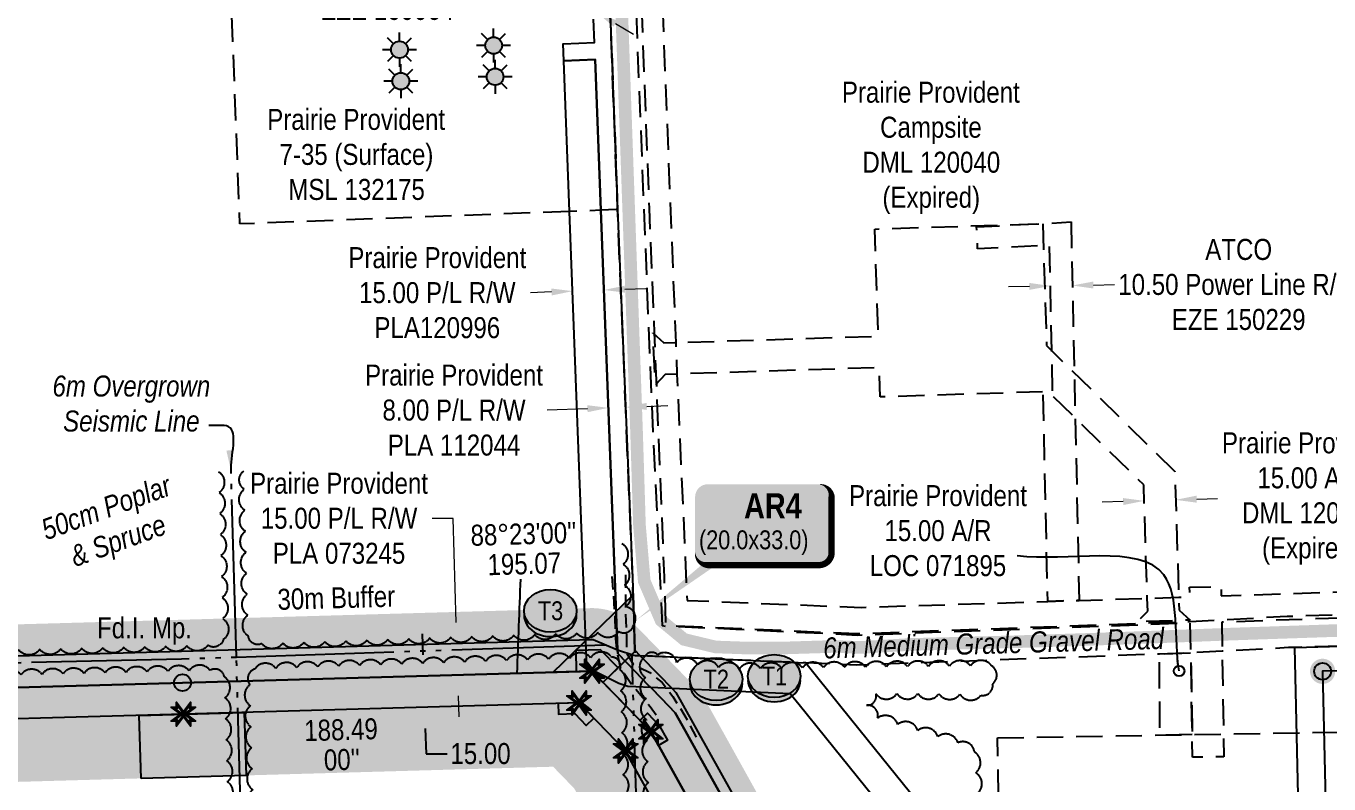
# Model space of a CAD drawing. Extents: x 571054 to 575687, y 6270459 to 6274187.
# Drawn here: x 573933 to 574553, y 6271484 to 6271845 of the extents above; entities that cross this region are included whole.
import ezdxf
from ezdxf.enums import TextEntityAlignment as Align

# ---------------------------------------------------------------- set-up
doc = ezdxf.new("R2010")
doc.units = 0
doc.header["$LTSCALE"] = 5
doc.header["$PDMODE"] = 34
doc.header["$PDSIZE"] = 0.03
for name, pattern in [('0', [1, 1, 0]), ('foc-ACCESSROAD', [3.75, 2.5, -1.25]), ('foc-FLOWLINE', [3.75, 2.5, -1.25]), ('foc-SEISMIC', [20.5, 15, -1, 0.5, -1, 0.5, -1, 0.5, -1]), ('UG_PIPE', [1.875, 1.25, -0.625])]:
    doc.linetypes.add(name, pattern=pattern)
doc.layers.get('Defpoints').update_dxf_attribs({"color": 9})
for name, color, linetype in [('AS-PIPE-UG', 44, 'UG_PIPE'), ('AS-ROADS', 254, 'Continuous'), ('AS-SEISMIC', 224, 'foc-SEISMIC'), ('F-AR', 190, 'foc-ACCESSROAD'), ('F-EZE', 190, 'foc-FLOWLINE'), ('F-RW', 190, 'Continuous'), ('F-WS', 190, 'foc-ACCESSROAD'), ('F-WS-S', 190, 'Continuous'), ('L-BD', 7, 'Continuous'), ('L-MON', 1, 'Continuous'), ('P-BUFFER-H 30m', 51, 'Continuous'), ('P-CROSSINGS', 250, 'Continuous'), ('P-FNC BUFFER-T', 40, 'Continuous'), ('P-PROPOSED', 10, 'Continuous'), ('P-PROPOSED-H', 21, 'Continuous'), ('P-TEMP-BLOCKS', 250, 'Continuous'), ('P-TEMP-H', 41, 'Continuous'), ('P-TEMP_WORKSPACE', 46, 'Continuous'), ('P-TXT', 4, 'Continuous'), ('P-WORKAREA', 113, 'Continuous'), ('P-WORKAREA-H', 111, 'Continuous'), ('T-BUSH', 110, '0'), ('T-BUSH-T', 110, 'Continuous')]:
    doc.layers.add(name, color=color, linetype=linetype)
for name, color, linetype, lineweight in [('F-AR-T', 190, 'Continuous', 9), ('F-EZE-T', 190, 'Continuous', 9), ('F-RW-T', 190, 'Continuous', 9), ('F-WS-T', 190, 'Continuous', 9), ('T-TEXT', 48, 'Continuous', 18)]:
    doc.layers.add(name, color=color, linetype=linetype, lineweight=lineweight)
doc.styles.add('80', font='ARIALN.TTF', dxfattribs={"height": 10})
doc.styles.add('80CG', font='ARIALN.TTF', dxfattribs={"height": 10})
doc.styles.add('80L', font='ARIALN.TTF', dxfattribs={"height": 10})
doc.styles.add('80LS', font='ARIALNI.TTF', dxfattribs={"height": 10})
doc.styles.add('BOLD', font='ARIALNB.TTF')
doc.dimstyles.new('Compass 5 000', dxfattribs={"dimscale": 5, "dimtxt": 9, "dimasz": 2, "dimexe": 0.2, "dimexo": 0.0625, "dimgap": 0.5, "dimtad": 0, "dimtih": 1, "dimtoh": 1, "dimzin": 0, "dimdsep": 46, "dimtxsty": '80CG', "dimcen": 0.1, "dimse1": 1, "dimse2": 1, "dimclrd": 256, "dimclrt": 256, "dimaunit": 1, "dimadec": 4, "dimazin": 0, "dimtfac": 0.06, "dimtofl": 0, "dimtmove": 0, "dimatfit": 1, "dimfxl": 0.2, "dimtolj": 1, "dimtzin": 0, "dimlwd": -1, "dimarcsym": 0})

# ---------------------------------------------------------------- blocks, each defined once
blk = doc.blocks.new('TEMP')
h = blk.add_hatch(color=255)
h.dxf.hatch_style = 1
h.paths.add_polyline_path([(0, 0.25), (-0.67, 1.15), (-0.67, 0.67), (-1.15, 0.67), (-0.25, 0), (-1.15, -0.67), (-0.67, -0.67), (-0.67, -1.15), (0, -0.25), (0.67, -1.15), (0.67, -0.67), (1.15, -0.67), (0.25, 0), (1.15, 0.67), (0.67, 0.67), (0.67, 1.15)])
h.paths.add_polyline_path([(0.57, 0.85), (0.57, 0.57), (0.85, 0.57), (0.08, 0), (0.85, -0.57), (0.57, -0.57), (0.57, -0.85), (0, -0.08), (-0.57, -0.85), (-0.57, -0.57), (-0.85, -0.57), (-0.08, 0), (-0.85, 0.57), (-0.57, 0.57), (-0.57, 0.85), (0, 0.08)], flags=16)
h = blk.add_hatch(color=1)
h.dxf.hatch_style = 1
h.paths.add_polyline_path([(0, 0.08), (-0.57, 0.85), (-0.57, 0.57), (-0.85, 0.57), (-0.08, 0), (-0.85, -0.57), (-0.57, -0.57), (-0.57, -0.85), (0, -0.08), (0.57, -0.85), (0.57, -0.57), (0.85, -0.57), (0.08, 0), (0.85, 0.57), (0.57, 0.57), (0.57, 0.85)])
at = {"color": 1}
for p, q in [((-0.08, 0), (0.08, 0)), ((0, 0.08), (0, -0.08))]:
    blk.add_line(p, q, dxfattribs=at)
at = {"color": 255, "flags": 128}
blk.add_lwpolyline([(-0.25, 0), (-1.15, 0.67), (-0.67, 0.67), (-0.67, 1.15), (0, 0.25), (0.67, 1.15), (0.67, 0.67), (1.15, 0.67), (0.25, 0), (1.15, -0.67), (0.67, -0.67), (0.67, -1.15), (0, -0.25), (-0.67, -1.15), (-0.67, -0.67), (-1.15, -0.67)], close=True, dxfattribs=at)
at = {"color": 1, "flags": 128}
blk.add_lwpolyline([(-0.08, 0), (-0.85, 0.57), (-0.57, 0.57), (-0.57, 0.85), (0, 0.08), (0.57, 0.85), (0.57, 0.57), (0.85, 0.57), (0.08, 0), (0.85, -0.57), (0.57, -0.57), (0.57, -0.85), (0, -0.08), (-0.57, -0.85), (-0.57, -0.57), (-0.85, -0.57)], close=True, dxfattribs=at)
blk = doc.blocks.new('*D410')
at = {"layer": 'Defpoints', "color": 0, "transparency": 16777216}
for p in [(574652.23, 6271441.78), (574656.03, 6271280.13), (574671.03, 6271280.48)]:
    blk.add_point(p, dxfattribs=at)
at = {"layer": 'F-AR-T', "transparency": 16777216}
for p, q in [((574642.23, 6271441.55), (574632.24, 6271441.31)), ((574677.22, 6271442.37), (574687.22, 6271442.61))]:
    blk.add_line(p, q, dxfattribs=at)
for points in [[(574642.19, 6271443.21), (574642.27, 6271439.88), (574652.23, 6271441.78)], [(574677.18, 6271444.04), (574677.26, 6271440.7), (574667.23, 6271442.14)]]:
    blk.add_solid(points, dxfattribs=at)
at = {"layer": 'F-AR-T', "transparency": 16777216, "insert": (574587.87, 6271441.31), "char_height": 10, "attachment_point": 5, "style": '80CG', "bg_fill": 3, "box_fill_scale": 1.1, "bg_fill_color": 256, "bg_fill_true_color": 13158600, "bg_fill_transparency": 0}
blk.add_mtext('\\A1;Prairie Provident\\P15.00 A/R\\PLOC 062880', dxfattribs=at)
blk = doc.blocks.new('GAS')
h = blk.add_hatch(color=255)
h.dxf.hatch_style = 1
edge = h.paths.add_edge_path()
edge.add_arc((0, 0), 0.9, 0, 360)
for p, q in [((0, 0.81), (0, 1.62)), ((-0.81, 0), (-1.62, 0)), ((-0.57, 0.57), (-1.14, 1.14)), ((0.57, 0.57), (1.14, 1.14)), ((1.62, 0), (0.81, 0)), ((-0.57, -0.57), (-1.14, -1.14)), ((0, -0.81), (0, -1.62)), ((1.14, -1.14), (0.57, -0.57))]:
    blk.add_line(p, q)
blk.add_circle((0, 0), 0.8)
blk = doc.blocks.new('*D415')
at = {"layer": 'Defpoints', "color": 0, "transparency": 16777216}
for p in [(574431.32, 6271721.51), (574421.13, 6271707.2), (574431.62, 6271707.42)]:
    blk.add_point(p, dxfattribs=at)
at = {"layer": 'F-EZE-T', "transparency": 16777216}
for p, q in [((574410.83, 6271721.07), (574400.83, 6271720.86)), ((574441.32, 6271721.73), (574451.31, 6271721.94))]:
    blk.add_line(p, q, dxfattribs=at)
for points in [[(574410.79, 6271722.74), (574410.86, 6271719.41), (574420.83, 6271721.29)], [(574441.28, 6271723.39), (574441.35, 6271720.06), (574431.32, 6271721.51)]]:
    blk.add_solid(points, dxfattribs=at)
at = {"layer": 'F-EZE-T', "transparency": 16777216, "insert": (574510.46, 6271721.94), "char_height": 10, "attachment_point": 5, "style": '80CG'}
blk.add_mtext('\\A1;ATCO\\P10.50 Power Line R/W\\PEZE 150229', dxfattribs=at)
blk = doc.blocks.new('*D417')
at = {"layer": 'Defpoints', "color": 0, "transparency": 16777216}
for p in [(574480.46, 6271619.43), (574466.08, 6271600.24), (574481.07, 6271600.72)]:
    blk.add_point(p, dxfattribs=at)
at = {"layer": 'F-AR-T', "transparency": 16777216}
for p, q in [((574455.48, 6271618.63), (574445.49, 6271618.31)), ((574490.46, 6271619.75), (574500.45, 6271620.08))]:
    blk.add_line(p, q, dxfattribs=at)
for points in [[(574490.41, 6271621.42), (574490.51, 6271618.09), (574480.46, 6271619.43)], [(574455.43, 6271620.29), (574455.54, 6271616.96), (574465.48, 6271618.95)]]:
    blk.add_solid(points, dxfattribs=at)
at = {"layer": 'F-AR-T', "transparency": 16777216, "insert": (574544.82, 6271620.08), "char_height": 10, "attachment_point": 5, "style": '80CG'}
blk.add_mtext('\\A1;Prairie Provident\\P15.00 A/R \\PDML 120040\\P(Expired)', dxfattribs=at)
blk = doc.blocks.new('*D422')
at = {"layer": 'Defpoints', "color": 0, "transparency": 16777216}
for p in [(574210.49, 6271663.23), (574210.85, 6271653.81), (574219.08, 6271654.13)]:
    blk.add_point(p, dxfattribs=at)
at = {"layer": 'F-RW-T', "transparency": 16777216}
for p, q in [((574228.71, 6271663.93), (574238.71, 6271664.31)), ((574200.5, 6271662.85), (574181.37, 6271662.12))]:
    blk.add_line(p, q, dxfattribs=at)
for points in [[(574200.43, 6271664.51), (574200.56, 6271661.18), (574210.49, 6271663.23)], [(574228.65, 6271665.59), (574228.78, 6271662.26), (574218.72, 6271663.54)]]:
    blk.add_solid(points, dxfattribs=at)
at = {"layer": 'F-RW-T', "transparency": 16777216, "insert": (574137.01, 6271662.12), "char_height": 10, "attachment_point": 5, "style": '80CG'}
blk.add_mtext('\\A1;Prairie Provident\\P8.00 P/L R/W\\PPLA 112044', dxfattribs=at)
blk = doc.blocks.new('*D423')
at = {"layer": 'Defpoints', "color": 0, "transparency": 16777216}
for p in [(574193.4, 6271718.8), (574193.68, 6271711.52), (574208.63, 6271712.1)]:
    blk.add_point(p, dxfattribs=at)
at = {"layer": 'F-RW-T', "transparency": 16777216}
for p, q in [((574218.34, 6271719.76), (574228.33, 6271720.14)), ((574183.4, 6271718.42), (574173.41, 6271718.03))]:
    blk.add_line(p, q, dxfattribs=at)
for points in [[(574183.34, 6271720.08), (574183.47, 6271716.75), (574193.4, 6271718.8)], [(574218.28, 6271721.42), (574218.4, 6271718.09), (574208.35, 6271719.37)]]:
    blk.add_solid(points, dxfattribs=at)
at = {"layer": 'F-RW-T', "transparency": 16777216, "insert": (574129.05, 6271718.03), "char_height": 10, "attachment_point": 5, "style": '80CG'}
blk.add_mtext('\\A1;Prairie Provident\\P15.00 P/L R/W\\PPLA120996', dxfattribs=at)
blk = doc.blocks.new('*D424')
at = {"layer": 'Defpoints', "color": 0, "transparency": 16777216}
for p in [(574192.27, 6271858.95), (574192.93, 6271860.06), (574205.84, 6271852.44)]:
    blk.add_point(p, dxfattribs=at)
at = {"layer": 'F-EZE-T', "transparency": 16777216}
for p, q in [((574174.3, 6271869.56), (574164.3, 6271869.56)), ((574183.66, 6271864.03), (574174.3, 6271869.56)), ((574213.79, 6271846.24), (574222.4, 6271841.15))]:
    blk.add_line(p, q, dxfattribs=at)
for points in [[(574184.51, 6271865.47), (574182.81, 6271862.6), (574192.27, 6271858.95)], [(574214.64, 6271847.67), (574212.94, 6271844.8), (574205.18, 6271851.32)]]:
    blk.add_solid(points, dxfattribs=at)
at = {"layer": 'F-EZE-T', "transparency": 16777216, "insert": (574105.16, 6271869.56), "char_height": 10, "attachment_point": 5, "style": '80CG'}
blk.add_mtext('\\A1;ATCO\\P15.00 Power Line R/W\\PEZE 160064', dxfattribs=at)
blk = doc.blocks.new('fdia')
at = {"color": 255, "const_width": 1}
blk.add_lwpolyline([(-0.5, 0, 1), (0.5, 0, 1)], format="xyb", close=True, dxfattribs=at)
blk = doc.blocks.new('Fdiaa')
blk.add_blockref('fdia', (0, 0))
blk = doc.blocks.new('fdib')
at = {"color": 1, "const_width": 1.6}
blk.add_lwpolyline([(-0.4, 0, 1), (0.4, 0, 1)], format="xyb", close=True, dxfattribs=at)
at = {"color": 1}
blk.add_circle((0, 0), 0.8, dxfattribs=at)
blk = doc.blocks.new('Fdibb')
blk.add_blockref('fdib', (0, 0))
blk = doc.blocks.new('fdicc')
for name in ['Fdibb', 'Fdiaa']:
    blk.add_blockref(name, (0, 0))
blk = doc.blocks.new('FDI')
blk.add_blockref('fdicc', (0, 0))
blk = doc.blocks.new('*D468')
at = {"layer": 'Defpoints', "color": 0, "transparency": 16777216}
for p in [(574138.35, 6271551.07), (574152.91, 6271551.48), (574153.33, 6271536.49)]:
    blk.add_point(p, dxfattribs=at)
at = {"layer": 'F-RW-T', "transparency": 16777216}
for p, q in [((574136.66, 6271610.6), (574126.66, 6271610.6)), ((574138.06, 6271561.06), (574136.66, 6271610.6)), ((574139.05, 6271526.08), (574139.34, 6271516.09))]:
    blk.add_line(p, q, dxfattribs=at)
for points in [[(574139.73, 6271561.11), (574136.4, 6271561.01), (574138.35, 6271551.07)], [(574140.72, 6271526.13), (574137.39, 6271526.03), (574138.77, 6271536.08)]]:
    blk.add_solid(points, dxfattribs=at)
at = {"layer": 'F-RW-T', "transparency": 16777216, "insert": (574082.29, 6271610.6), "char_height": 10, "attachment_point": 5, "style": '80CG'}
blk.add_mtext('\\A1;Prairie Provident\\P15.00 P/L R/W\\PPLA 073245', dxfattribs=at)
blk = doc.blocks.new('*D547')
at = {"layer": 'Defpoints', "color": 0, "transparency": 16777216}
for p in [(574122.67, 6271535.62), (574123.07, 6271520.63), (574123.09, 6271520.63)]:
    blk.add_point(p, dxfattribs=at)
at = {"layer": 'P-TXT', "transparency": 16777216}
for p, q in [((574122.36, 6271545.62), (574122.08, 6271555.61)), ((574123.35, 6271510.64), (574123.69, 6271498.57)), ((574123.69, 6271498.57), (574133.69, 6271498.57))]:
    blk.add_line(p, q, dxfattribs=at)
for points in [[(574124.03, 6271545.66), (574120.69, 6271545.57), (574122.64, 6271535.62)], [(574125.02, 6271510.68), (574121.69, 6271510.59), (574123.07, 6271520.63)]]:
    blk.add_solid(points, dxfattribs=at)
at = {"layer": 'P-TXT', "transparency": 16777216, "insert": (574149.63, 6271498.57), "char_height": 10, "attachment_point": 5, "style": '80CG'}
blk.add_mtext('\\A1;15.00', dxfattribs=at)
blk = doc.blocks.new('Well_proximity')
h = blk.add_hatch(color=191)
h.dxf.hatch_style = 1
edge = h.paths.add_edge_path()
edge.add_ellipse((0, 0), major_axis=(-12.5, 0), ratio=0.816297, start_angle=0, end_angle=360)
h = blk.add_hatch(color=250)
h.dxf.hatch_style = 1
edge = h.paths.add_edge_path()
edge.add_ellipse((0, -2.05), major_axis=(-12.5, 0), ratio=0.816297, start_angle=0, end_angle=180)
edge.add_line((12.5, -2.05), (12.5, 0))
edge.add_ellipse((0, 0), major_axis=(-12.5, 0), ratio=0.816297, start_angle=0, end_angle=180, ccw=False)
edge.add_line((-12.5, 0), (-12.5, -2.05))
at = {"color": 250}
blk.add_ellipse((0, 0), major_axis=(-12.5, 0), ratio=0.816297, dxfattribs=at)
blk.add_ellipse((0, -2.05), major_axis=(-12.5, 0), ratio=0.816297, start_param=0, end_param=3.141593, dxfattribs=at)
at = {"color": 250, "style": '80L'}
blk.add_attdef('CROSSING', text='', height=9, dxfattribs=at).set_placement((0.09, 0.02), align=Align.MIDDLE_CENTER)
blk = doc.blocks.new('*U585')
h = blk.add_hatch(color=111)
edge = h.paths.add_edge_path()
edge.add_line((-26.5, -20), (26.5, -20))
edge.add_arc((26.5, -14), 6, 270, 360)
edge.add_line((32.5, -14), (32.5, 12.5))
edge.add_arc((26.5, 12.5), 6, 0, 90)
edge.add_line((26.5, 18.5), (-26.5, 18.5))
edge.add_arc((-26.5, 12.5), 6, 90, 180)
edge.add_line((-32.5, 12.5), (-32.5, -14))
edge.add_arc((-26.5, -14), 6, 180, 270)
at = {"color": 250, "flags": 128}
blk.add_lwpolyline([(-26.5, -20, 3, 3, 0), (26.5, -20, 3, 3, 0.414214), (32.5, -14, 3, 3, 0), (32.5, 12.5, 3, 0, 0.414214), (26.5, 18.5, 0, 0, 0), (-26.5, 18.5, 0, 0, 0.414214), (-32.5, 12.5, 0, 0, 0), (-32.5, -14, 0, 3, 0.414214)], format="xyseb", close=True, dxfattribs=at)
at = {"flags": 128}
blk.add_lwpolyline([(-60.5, -46.21, 0, 7.5, 0), (0, 0, 0, 0, 0)], format="xyseb", dxfattribs=at)
at = {"color": 250}
for tag, p, height, style in [('TEMP_AREA_W1_001', (-9.21, 2.24), 12, 'BOLD'), ('ENTER_TEXT_001', (-30.66, -12.47), 9, '80')]:
    blk.add_attdef(tag, p, '', height=height, dxfattribs=dict(at, style=style))

msp = doc.modelspace()

# ---------------------------------------------------------------- hatches: boundary and pattern name
at = {"layer": 'P-BUFFER-H 30m'}
h = msp.add_hatch(color=256, dxfattribs=at)
h.dxf.hatch_style = 1
edge = h.paths.add_edge_path()
edge.add_line((575392.087, 6271197.65), (575309.464, 6271196.924))
edge.add_arc((575309.201, 6271226.91), 29.987, 262.492338, 270.503381, ccw=False)
edge.add_line((575305.283, 6271197.18), (574670.645, 6271280.818))
edge.add_line((574670.645, 6271280.818), (574384.686, 6271275.853))
edge.add_arc((574384.165, 6271305.835), 29.987, 180.99484, 270.99484, ccw=False)
edge.add_line((574354.182, 6271305.315), (574353.184, 6271362.791))
edge.add_line((574353.184, 6271362.791), (574271.953, 6271389.012))
edge.add_arc((574281.165, 6271417.549), 29.987, 235.370932, 252.11032, ccw=False)
edge.add_line((574264.124, 6271392.874), (574236.866, 6271411.698))
edge.add_arc((574253.907, 6271436.373), 29.987, 209.066308, 235.370932, ccw=False)
edge.add_line((574227.696, 6271421.805), (574194.234, 6271482.008))
edge.add_line((574194.234, 6271482.008), (574184.185, 6271492.366))
edge.add_line((574184.185, 6271492.366), (574009.055, 6271487.402))
edge.add_line((574009.055, 6271487.402), (573714.183, 6271479.081))
edge.add_arc((573713.337, 6271509.057), 29.987, 186.176331, 271.616345, ccw=False)
edge.add_line((573683.524, 6271505.831), (573655.396, 6271765.75))
edge.add_line((573655.396, 6271765.75), (573640.572, 6271902.245))
edge.add_line((573640.572, 6271902.245), (573310.207, 6271896.39))
edge.add_arc((573309.676, 6271926.373), 29.987, 181.0153, 271.0153, ccw=False)
edge.add_line((573279.693, 6271925.842), (573279.427, 6271940.833))
edge.add_arc((573309.41, 6271941.364), 29.987, 91.0153, 181.0153, ccw=False)
edge.add_line((573308.879, 6271971.347), (573680.323, 6271977.93))
edge.add_arc((573680.854, 6271947.947), 29.987, 6.198325, 91.0153, ccw=False)
edge.add_line((573710.666, 6271951.185), (573729.928, 6271773.827))
edge.add_line((573729.928, 6271773.827), (573753.588, 6271555.191))
edge.add_line((573753.588, 6271555.191), (574006.934, 6271562.34))
edge.add_line((574006.934, 6271562.34), (574201.84, 6271567.865))
edge.add_arc((574202.69, 6271537.89), 29.987, 44.13256, 91.623695, ccw=False)
edge.add_line((574224.213, 6271558.771), (574252.183, 6271529.941))
edge.add_arc((574230.66, 6271509.06), 29.987, 29.066308, 44.13256, ccw=False)
edge.add_line((574256.871, 6271523.628), (574288.116, 6271467.413))
edge.add_line((574288.116, 6271467.413), (574301.28, 6271458.322))
edge.add_line((574301.28, 6271458.322), (574406.812, 6271424.257))
edge.add_arc((574397.6, 6271395.72), 29.987, 0.99484, 72.11032, ccw=False)
edge.add_line((574427.583, 6271396.241), (574428.358, 6271351.59))
edge.add_line((574428.358, 6271351.59), (574672.687, 6271355.833))
edge.add_arc((574673.207, 6271325.85), 29.987, 82.492338, 90.99484, ccw=False)
edge.add_line((574677.125, 6271355.581), (575311.955, 6271271.917))
edge.add_line((575311.955, 6271271.917), (575391.428, 6271272.616))
edge.add_arc((575391.691, 6271242.629), 29.987, 0.503381, 90.503381, ccw=False)
edge.add_line((575421.677, 6271242.893), (575421.809, 6271227.9))
edge.add_arc((575391.823, 6271227.636), 29.987, -89.496619, 0.503381, ccw=False)
at = {"layer": 'P-TEMP-H'}
h = msp.add_hatch(color=256, dxfattribs=at)
h.dxf.hatch_style = 1
h.paths.add_polyline_path([(574203.482, 6271515.541), (574196.522, 6271522.715), (574186.53, 6271522.432), (574186.671, 6271517.436), (574194.465, 6271517.657), (574199.895, 6271512.061)])
h = msp.add_hatch(color=256, dxfattribs=at)
h.dxf.hatch_style = 1
h.paths.add_polyline_path([(573988.083, 6271486.81), (573987.235, 6271516.785), (574037.194, 6271518.199), (574038.042, 6271488.224)])
at = {"layer": 'P-WORKAREA-H'}
h = msp.add_hatch(color=256, dxfattribs=at)
h.dxf.hatch_style = 1
h.paths.add_polyline_path([(574223.402, 6271547.539), (574207.91, 6271532.509), (574202.69, 6271537.89), (574184.206, 6271537.366), (574222.26, 6271574.284), (574223.132, 6271547.839)])
h = msp.add_hatch(color=256, dxfattribs=at)
h.dxf.hatch_style = 1
h.paths.add_polyline_path([(574215.084, 6271539.47), (574206.802, 6271548.006), (574194.913, 6271547.669), (574195.196, 6271537.678), (574202.69, 6271537.89), (574207.91, 6271532.509)])
h = msp.add_hatch(color=256, dxfattribs=at)
h.dxf.hatch_style = 1
h.paths.add_polyline_path([(574234.302, 6271502.507), (574230.66, 6271509.06), (574225.44, 6271514.441), (574229.027, 6271517.921), (574234.707, 6271512.066), (574238.671, 6271504.935)])

# ---------------------------------------------------------------- linework, layer by layer
at = {"layer": 'AS-PIPE-UG', "flags": 128}
for points in [[(574218.634, 6271583.723), (574218.537, 6271565.827), (574219.159, 6271553.305), (574219.175, 6271546.554), (574222.243, 6271541.127), (574230.144, 6271537.246), (574236.13, 6271532.391), (574241.181, 6271525.767), (574246.835, 6271516.649), (574253.332, 6271504.526)], [(574212.154, 6271582.933), (574213.616, 6271562.842), (574213.812, 6271553.264), (574214.548, 6271547.037), (574216.019, 6271539.738), (574221.646, 6271531.501), (574226.102, 6271526.348), (574230.298, 6271521.033), (574234.343, 6271515.499)]]:
    msp.add_lwpolyline(points, dxfattribs=at)
at = {"layer": 'AS-ROADS', "const_width": 5.997, "flags": 128}
msp.add_lwpolyline([(574200.835, 6272304.377), (574223.876, 6271652.077), (574225.267, 6271607.421), (574227.547, 6271580.773), (574235.565, 6271562.019), (574246.501, 6271552.986), (574261.447, 6271549.388), (574276.886, 6271548.854), (574295.72, 6271548.951), (574317.712, 6271549.629), (574330.308, 6271549.148), (574354.109, 6271550.573), (574404.272, 6271551.864), (574454.413, 6271553.511), (574504.358, 6271555.424), (574554.485, 6271557.124), (574604.662, 6271558.388), (574654.771, 6271559.858), (574704.736, 6271561.343), (574754.846, 6271562.877), (574804.897, 6271564.568), (575564.996, 6271585.437)], dxfattribs=at)
at = {"layer": 'AS-SEISMIC', "flags": 128}
for points in [[(574033.447, 6271544.581), (574030.944, 6271633.019)], [(574033.447, 6271544.581), (574209.021, 6271550.45)], [(573833.526, 6271539.715), (574007.238, 6271543.705), (574033.447, 6271544.581)], [(574036.254, 6271445.411), (574033.447, 6271544.581)], [(574228.113, 6271326.635), (574221.78, 6271545.657)]]:
    msp.add_lwpolyline(points, dxfattribs=at)
at = {"layer": 'F-AR', "flags": 128}
msp.add_lwpolyline([(574209.874, 6272304.24), (574212.56, 6272236.57), (574213.671, 6272204.314), (574221.16, 6271986.881), (574229.867, 6271758.275), (574232.273, 6271698.983), (574232.779, 6271686.507), (574236.987, 6271582.793), (574237.747, 6271559.746), (574328.62, 6271555.743), (574462.434, 6271560.613), (574472.143, 6271560.967), (574487.007, 6271561.509), (574487.393, 6271561.53), (574533.565, 6271564.049), (574664.269, 6271567.853), (574664.295, 6271566.743), (574664.624, 6271552.756), (574664.93, 6271539.758), (574671.911, 6271316.313), (574674.546, 6271205.305), (574659.557, 6271204.95), (574656.948, 6271314.872), (574649.936, 6271539.332), (574649.631, 6271552.33), (574536.809, 6271549.129), (574535.987, 6271549.108), (574534.799, 6271549.074), (574534.128, 6271549.052), (574502.604, 6271547.336), (574487.688, 6271546.524), (574472.69, 6271545.977), (574328.562, 6271540.731), (574304.467, 6271541.758), (574225.429, 6271545.29), (574223.213, 6271545.379), (574223.132, 6271547.839), (574221.997, 6271582.241), (574214.879, 6271757.685), (574211.186, 6271854.64), (574211.133, 6271856.043), (574210.614, 6271869.651), (574210.562, 6271871.033), (574209.172, 6271907.514), (574206.171, 6271986.296), (574198.671, 6272204.061), (574197.57, 6272236.014), (574194.872, 6272303.986)], dxfattribs=at)
msp.add_lwpolyline([(574488.33, 6271507.668), (574473.031, 6271507.402), (574472.69, 6271545.977), (574487.688, 6271546.524), (574488.33, 6271507.668)], close=True, dxfattribs=at)
at = {"layer": 'F-EZE', "flags": 128}
for points in [[(575683.991, 6271595.578), (575564.311, 6271592.198), (575045.816, 6271577.526), (575043.434, 6271577.458), (575038.807, 6271577.328), (575036.433, 6271577.26), (574767.999, 6271569.69), (574737.847, 6271568.837), (574666.946, 6271566.834), (574502.375, 6271561.185), (574502.604, 6271547.337), (574503.276, 6271506.57), (574503.432, 6271497.126), (574488.441, 6271496.878), (574488.351, 6271506.416), (574487.688, 6271546.524), (574487.387, 6271560.709), (574328.929, 6271554.907), (574271.134, 6271557.772), (574237.78, 6271559.171), (574236.22, 6271559.503), (574230.999, 6271669.644), (574223.599, 6271856.581), (574223.005, 6271871.57), (574209.836, 6272204.25), (574205.88, 6272304.173)], [(574218.376, 6272304.384), (574222.332, 6272204.461), (574242.527, 6271694.323), (574243.119, 6271679.341), (574243.477, 6271670.302), (574247.949, 6271571.538), (574330.961, 6271568.226), (574419.546, 6271571.047), (574434.533, 6271571.524), (574466.973, 6271572.558), (574481.959, 6271573.035), (574487.18, 6271573.201), (574487.106, 6271577.827), (574502.096, 6271578.075), (574502.169, 6271573.68), (574666.49, 6271579.331), (574737.628, 6271581.237), (574767.78, 6271582.044), (575036.31, 6271589.239), (575038.67, 6271589.302), (575043.312, 6271589.427), (575045.672, 6271589.486), (575059.145, 6271589.851), (575058.385, 6271660.652)]]:
    msp.add_lwpolyline(points, dxfattribs=at)
msp.add_lwpolyline([(574430.671, 6271751.753), (574432.21, 6271679.93), (574432.673, 6271658.353), (574434.533, 6271571.524), (574419.546, 6271571.047), (574417.407, 6271670.905), (574419.737, 6271670.979), (574421.903, 6271671.046), (574421.487, 6271690.458), (574420.41, 6271740.711), (574417.528, 6271740.562), (574386.226, 6271738.939), (574385.682, 6271749.42), (574410.347, 6271750.699), (574417.197, 6271750.985), (574430.671, 6271751.753)], close=True, dxfattribs=at)
at = {"layer": 'F-RW'}
for points in [[(574211.186, 6271854.64), (574214.879, 6271757.685), (574221.997, 6271582.241), (574223.132, 6271547.839), (574225.43, 6271545.295), (574234.313, 6271536.3), (574240.859, 6271529.567), (574242.612, 6271527.763), (574244.487, 6271524.389), (574253.046, 6271508.99), (574280.001, 6271460.495)], [(574276.2, 6271457.047), (574247.184, 6271509.25), (574242.288, 6271518.059), (574235.758, 6271524.775), (574230.661, 6271530.019), (574229.292, 6271531.427), (574223.383, 6271537.525), (574214.953, 6271546.224), (574214.887, 6271547.946), (574213.588, 6271582.006), (574206.9, 6271757.341), (574204.162, 6271829.157), (574189.195, 6271828.511), (574188.888, 6271836.502), (574203.857, 6271837.148), (574203.429, 6271848.356)], [(574265.31, 6271446.72), (574230.66, 6271509.06), (574200.228, 6271540.427), (574199.801, 6271551.595), (574191.945, 6271756.696), (574189.195, 6271828.511), (574204.162, 6271829.157), (574206.9, 6271757.341), (574213.588, 6271582.006), (574214.887, 6271547.946), (574214.953, 6271546.224), (574223.383, 6271537.525), (574229.292, 6271531.427), (574230.661, 6271530.019), (574235.758, 6271524.775), (574242.288, 6271518.059), (574247.184, 6271509.25), (574276.2, 6271457.047)], [(573740.17, 6271539.813), (574007.357, 6271547.353), (574202.265, 6271552.878), (574203.264, 6271552.906), (574214.887, 6271547.946), (574222.542, 6271545.404), (574223.213, 6271545.379), (574225.43, 6271545.295), (574304.467, 6271541.758), (574321.179, 6271521.002), (574333.708, 6271505.441), (574394.818, 6271429.546), (574402.271, 6271420.29), (574404.849, 6271420.248), (574478.335, 6271421.497), (574540.058, 6271422.596), (574537.132, 6271549.139), (574652.277, 6271552.405)], [(574738.324, 6271541.84), (574550.403, 6271537.816), (574553.398, 6271407.822), (574487.894, 6271406.717), (574467.98, 6271406.382), (574448.208, 6271406.033), (574418.208, 6271405.549), (574415.867, 6271405.51), (574395.189, 6271405.164), (574387.664, 6271414.508), (574381.954, 6271421.6), (574313.739, 6271506.315), (574301.207, 6271521.878), (574297.028, 6271527.068), (574240.859, 6271529.567), (574230.661, 6271530.019), (574223.538, 6271530.337), (574219.794, 6271530.509), (574215.498, 6271531.934), (574203.689, 6271537.918), (574202.69, 6271537.89), (574007.78, 6271532.365), (573726.754, 6271524.435)]]:
    msp.add_lwpolyline(points, dxfattribs=at)
at = {"layer": 'F-WS', "flags": 128}
for points in [[(574417.199, 6271750.916), (574419.042, 6271692.857), (574480.027, 6271632.989), (574481.959, 6271573.035), (574482.154, 6271566.983), (574487.31, 6271562.149), (574462.334, 6271561.344), (574467.168, 6271566.5), (574466.973, 6271572.558), (574465.232, 6271626.572), (574419.737, 6271670.979), (574339.816, 6271668.409), (574339.385, 6271682.388), (574243.119, 6271679.34), (574237.543, 6271679.164), (574232.766, 6271674.013), (574231.676, 6271698.98), (574236.889, 6271694.144), (574242.527, 6271694.323), (574338.911, 6271697.374), (574337.27, 6271748.386), (574417.199, 6271750.916)], [(574395.684, 6271506.059), (574580.656, 6271509.271), (574583.868, 6271324.299), (574398.896, 6271321.087)]]:
    msp.add_lwpolyline(points, close=True, dxfattribs=at)
at = {"layer": 'P-PROPOSED', "flags": 128}
msp.add_lwpolyline([(573726.754, 6271524.435), (574007.78, 6271532.365), (574202.69, 6271537.89), (574230.66, 6271509.06), (574265.31, 6271446.72), (574287.87, 6271431.14), (574397.6, 6271395.72), (574398.896, 6271321.087), (574673.207, 6271325.85), (575310.119, 6271241.913), (575391.691, 6271242.629), (575391.823, 6271227.636), (575309.201, 6271226.91), (574672.353, 6271310.84), (574384.165, 6271305.835), (574382.795, 6271384.744), (574281.165, 6271417.549), (574253.907, 6271436.373), (574218.518, 6271500.043), (574196.522, 6271522.715), (574008.205, 6271517.377), (573713.337, 6271509.057)], dxfattribs=at)
at = {"layer": 'P-TEMP_WORKSPACE', "flags": 128}
msp.add_lwpolyline([(574203.482, 6271515.541), (574196.522, 6271522.715), (574186.53, 6271522.432), (574186.671, 6271517.436), (574194.465, 6271517.657), (574199.895, 6271512.061)], close=True, dxfattribs=at)
at = {"layer": 'P-TEMP_WORKSPACE'}
msp.add_lwpolyline([(573988.083, 6271486.81), (573987.235, 6271516.785), (574037.194, 6271518.199), (574038.042, 6271488.224)], close=True, dxfattribs=at)
at = {"layer": 'P-WORKAREA'}
for points in [[(574223.402, 6271547.539), (574207.91, 6271532.509), (574202.69, 6271537.89), (574184.206, 6271537.366), (574222.26, 6271574.284), (574223.132, 6271547.839)], [(574215.084, 6271539.47), (574206.802, 6271548.006), (574194.913, 6271547.669), (574195.196, 6271537.678), (574202.69, 6271537.89), (574207.91, 6271532.509)], [(574234.302, 6271502.507), (574230.66, 6271509.06), (574225.44, 6271514.441), (574229.027, 6271517.921), (574234.707, 6271512.066), (574238.671, 6271504.935)]]:
    msp.add_lwpolyline(points, close=True, dxfattribs=at)
at = {"layer": 'T-BUSH', "flags": 128}
for points in [[(574024.949, 6271632.85, -0.5205671), (574025.232, 6271622.858, -0.5205671), (574025.514, 6271612.866, -0.5205671), (574025.797, 6271602.874, -0.5205671), (574026.08, 6271592.882, -0.5205671), (574026.363, 6271582.891, -0.5205671), (574026.646, 6271572.899, -0.5205671), (574026.928, 6271562.907, -0.5205671), (574027.211, 6271552.915, -0.5205671), (574019.802, 6271550.222, -0.5205671), (574009.809, 6271549.98, -0.5205671), (573999.816, 6271549.738, -0.5205671), (573989.823, 6271549.496, -0.5205671), (573979.831, 6271549.254, -0.5205671), (573969.838, 6271549.012, -0.5205671), (573959.845, 6271548.77, -0.5205671), (573949.852, 6271548.528, -0.5205671), (573939.859, 6271548.286, -0.5205671), (573929.867, 6271548.044, -0.5205671), (573919.874, 6271547.802, -0.5205671), (573909.881, 6271547.56, -0.5205671), (573899.888, 6271547.318, -0.5205671), (573889.895, 6271547.076, -0.5205671), (573879.902, 6271546.834, -0.5205671), (573869.91, 6271546.592, -0.5205671), (573859.917, 6271546.35, -0.5205671), (573849.924, 6271546.108, -0.5205671), (573839.931, 6271545.866, -0.5205671), (573838.941, 6271555.204, -0.5205671), (573838.563, 6271565.192, -0.5205671), (573838.185, 6271575.181, -0.5205671), (573837.807, 6271585.169, -0.5205671), (573837.429, 6271595.158, -0.5205671), (573837.05, 6271605.147, -0.5205671), (573836.672, 6271615.135, -0.5205671), (573836.202, 6271627.55, -0.5205671)], [(574216.851, 6271598.71, -0.5205671), (574217.504, 6271588.736, -0.5205671), (574218.157, 6271578.761, -0.5205671), (574218.94, 6271568.812, -0.5205671), (574222.051, 6271559.312, -0.5205671), (574215.37, 6271556.663, -0.5205671), (574205.38, 6271556.329, -0.5205671), (574195.39, 6271555.995, -0.5205671), (574185.4, 6271555.661, -0.5205671), (574175.41, 6271555.327, -0.5205671), (574165.42, 6271554.993, -0.5205671), (574155.429, 6271554.659, -0.5205671), (574145.439, 6271554.325, -0.5205671), (574135.449, 6271553.991, -0.5205671), (574125.459, 6271553.657, -0.5205671), (574115.469, 6271553.323, -0.5205671), (574105.478, 6271552.99, -0.5205671), (574095.488, 6271552.656, -0.5205671), (574085.498, 6271552.322, -0.5205671), (574075.508, 6271551.988, -0.5205671), (574065.518, 6271551.654, -0.5205671), (574055.528, 6271551.32, -0.5205671), (574045.537, 6271550.986, -0.5205671), (574039.166, 6271554.501, -0.5205671), (574038.883, 6271564.493, -0.5205671), (574038.6, 6271574.485, -0.5205671), (574038.318, 6271584.477, -0.5205671), (574038.035, 6271594.468, -0.5205671), (574037.752, 6271604.46, -0.5205671), (574037.469, 6271614.452, -0.5205671), (574037.186, 6271624.444, -0.5205671), (574036.939, 6271633.189, -0.5205671)], [(574222.055, 6271328.662, 0.5205671), (574221.766, 6271338.654, 0.5205671), (574221.477, 6271348.646, 0.5205671), (574221.188, 6271358.637, 0.5205671), (574220.899, 6271368.629, 0.5205671), (574220.61, 6271378.62, 0.5205671), (574220.321, 6271388.612, 0.5205671), (574220.032, 6271398.603, 0.5205671), (574219.743, 6271408.595, 0.5205671), (574219.454, 6271418.587, 0.5205671), (574219.165, 6271428.578, 0.5205671), (574218.877, 6271438.57, 0.5205671), (574218.588, 6271448.561, 0.5205671), (574218.299, 6271458.553, 0.5205671), (574218.01, 6271468.544, 0.5205671), (574217.721, 6271478.536, 0.5205671), (574217.432, 6271488.528, 0.5205671), (574217.143, 6271498.519, 0.5205671), (574216.854, 6271508.511, 0.5205671), (574216.565, 6271518.502, 0.5205671), (574216.276, 6271528.494, 0.5205671), (574215.987, 6271538.486, 0.5205671), (574212.007, 6271544.549, 0.5205671), (574202.017, 6271544.215, 0.5205671), (574192.027, 6271543.881, 0.5205671), (574182.037, 6271543.547, 0.5205671), (574172.047, 6271543.213, 0.5205671), (574162.056, 6271542.879, 0.5205671), (574152.066, 6271542.545, 0.5205671), (574142.076, 6271542.211, 0.5205671), (574132.086, 6271541.877, 0.5205671), (574122.096, 6271541.543, 0.5205671), (574112.105, 6271541.209, 0.5205671), (574102.115, 6271540.875, 0.5205671), (574092.125, 6271540.542, 0.5205671), (574082.135, 6271540.208, 0.5205671), (574072.145, 6271539.874, 0.5205671), (574062.155, 6271539.54, 0.5205671), (574052.164, 6271539.206, 0.5205671), (574042.174, 6271538.872, 0.5205671), (574039.821, 6271531.358, 0.5205671), (574040.104, 6271521.366, 0.5205671), (574040.387, 6271511.375, 0.5205671), (574040.67, 6271501.383, 0.5205671), (574040.952, 6271491.391, 0.5205671), (574041.235, 6271481.399, 0.5205671), (574041.518, 6271471.408, 0.5205671), (574041.801, 6271461.416, 0.5205671), (574042.084, 6271451.424, 0.5205671), (574042.249, 6271445.581, 0.5205671)], [(574524.816, 6271264.028, 0.5205671), (574524.605, 6271274.021, 0.5205671), (574524.393, 6271284.015, 0.5205671), (574523.888, 6271293.994, 0.5205671), (574523.135, 6271303.961, 0.5205671), (574520.977, 6271313.451, 0.5205671), (574514.055, 6271319.077, 0.5205671), (574504.061, 6271318.885, 0.5205671), (574494.067, 6271318.694, 0.5205671), (574484.074, 6271318.502, 0.5205671), (574474.08, 6271318.31, 0.5205671), (574464.086, 6271318.119, 0.5205671), (574454.092, 6271317.927, 0.5205671), (574444.098, 6271317.736, 0.5205671), (574434.104, 6271317.544, 0.5205671), (574424.11, 6271317.352, 0.5205671), (574414.116, 6271317.161, 0.5205671), (574404.122, 6271316.969, 0.5205671), (574396.813, 6271320.231, 0.5205671), (574394.533, 6271329.964, 0.5205671), (574393.062, 6271339.842, 0.5205671), (574391.796, 6271349.757, 0.5205671), (574391.131, 6271359.717, 0.5205671), (574390.905, 6271369.711, 0.5205671), (574390.833, 6271379.705, 0.5205671), (574390.891, 6271389.701, 0.5205671), (574390.949, 6271399.696, 0.5205671), (574390.78, 6271409.685, 0.5205671), (574390.098, 6271419.657, 0.5205671), (574389.417, 6271429.63, 0.5205671), (574388.735, 6271439.602, 0.5205671), (574388.054, 6271449.575, 0.5205671), (574387.373, 6271459.547, 0.5205671), (574386.691, 6271469.52, 0.5205671), (574386.01, 6271479.492, 0.5205671), (574385.328, 6271489.465, 0.5205671), (574384.647, 6271499.437, 0.5205671), (574376.84, 6271503.755, 0.5205671), (574367.283, 6271506.683, 0.5205671), (574357.726, 6271509.611, 0.5205671), (574348.168, 6271512.539, 0.5205671), (574338.611, 6271515.467, 0.5205671), (574333.356, 6271521.663, 0.5205671), (574337.821, 6271527.115, 0.5205671), (574347.816, 6271527.177, 0.5205671), (574357.812, 6271527.153, 0.5205671), (574367.808, 6271527.129, 0.5205671), (574377.798, 6271526.89, 0.5205671), (574387.781, 6271526.395, 0.5205671), (574393.364, 6271531.79, 0.5205671), (574392.799, 6271540.471, 0.5205671), (574382.804, 6271540.364, 0.5205671), (574372.809, 6271540.257, 0.5205671), (574362.814, 6271540.149, 0.5205671), (574352.819, 6271540.042, 0.5205671), (574342.823, 6271539.935, 0.5205671), (574332.828, 6271539.828, 0.5205671), (574322.833, 6271539.711, 0.5205671), (574312.838, 6271539.563, 0.5205671), (574302.844, 6271539.416, 0.5205671), (574292.849, 6271539.268, 0.5205671), (574282.854, 6271539.12, 0.5205671), (574272.86, 6271538.973, 0.5205671), (574262.909, 6271539.644, 0.5205671), (574252.986, 6271540.849, 0.5205671), (574243.063, 6271542.055, 0.5205671), (574233.844, 6271545.665, 0.5205671), (574227.805, 6271544.772, 0.5205671), (574228.094, 6271534.78, 0.5205671), (574228.383, 6271524.789, 0.5205671), (574228.672, 6271514.797, 0.5205671), (574228.961, 6271504.806, 0.5205671), (574229.25, 6271494.814, 0.5205671), (574229.539, 6271484.823, 0.5205671), (574229.828, 6271474.831, 0.5205671), (574230.117, 6271464.839, 0.5205671), (574230.406, 6271454.848, 0.5205671), (574230.695, 6271444.856, 0.5205671), (574230.984, 6271434.865, 0.5205671), (574231.273, 6271424.873, 0.5205671), (574231.561, 6271414.882, 0.5205671), (574231.85, 6271404.89, 0.5205671), (574232.139, 6271394.898, 0.5205671), (574232.428, 6271384.907, 0.5205671), (574232.717, 6271374.915, 0.5205671), (574233.006, 6271364.924, 0.5205671), (574233.295, 6271354.932, 0.5205671), (574233.584, 6271344.94, 0.5205671), (574233.873, 6271334.949, 0.5205671), (574234.108, 6271326.808, 0.5205671)], [(574030.259, 6271445.242, 0.5205671), (574029.976, 6271455.233, 0.5205671), (574029.693, 6271465.225, 0.5205671), (574029.411, 6271475.217, 0.5205671), (574029.128, 6271485.209, 0.5205671), (574028.845, 6271495.2, 0.5205671), (574028.562, 6271505.192, 0.5205671), (574028.279, 6271515.184, 0.5205671), (574027.996, 6271525.176, 0.5205671), (574027.714, 6271535.167, 0.5205671), (574020.875, 6271538.25, 0.5205671), (574010.882, 6271538.008, 0.5205671), (574000.889, 6271537.766, 0.5205671), (573990.897, 6271537.524, 0.5205671), (573980.904, 6271537.282, 0.5205671), (573970.911, 6271537.04, 0.5205671), (573960.918, 6271536.798, 0.5205671), (573950.925, 6271536.555, 0.5205671), (573940.932, 6271536.313, 0.5205671), (573930.94, 6271536.071, 0.5205671), (573920.947, 6271535.829, 0.5205671), (573910.954, 6271535.587, 0.5205671), (573900.961, 6271535.345, 0.5205671), (573890.968, 6271535.103, 0.5205671), (573880.975, 6271534.861, 0.5205671), (573870.983, 6271534.619, 0.5205671), (573860.99, 6271534.377, 0.5205671), (573850.997, 6271534.135, 0.5205671), (573841.004, 6271533.893, 0.5205671), (573840.08, 6271525.128, 0.5205671), (573840.458, 6271515.14, 0.5205671), (573840.836, 6271505.151, 0.5205671), (573841.215, 6271495.163, 0.5205671), (573841.593, 6271485.174, 0.5205671), (573841.971, 6271475.185, 0.5205671), (573842.349, 6271465.197, 0.5205671), (573842.727, 6271455.208, 0.5205671), (573843.106, 6271445.22, 0.5205671), (573843.484, 6271435.231, 0.5205671), (573843.691, 6271429.75, 0.5205671)]]:
    msp.add_lwpolyline(points, format="xyb", dxfattribs=at)

# ---------------------------------------------------------------- block references
at = {"layer": 'F-WS-S', "color": 2, "xscale": 4.999999999999934, "yscale": 4.999999999999934, "zscale": 4.999999999999934}
for p in [(574155.864, 6271835.808), (574111.051, 6271833.795), (574111.684, 6271818.776), (574156.556, 6271820.901)]:
    msp.add_blockref('GAS', p, dxfattribs=at)
at = {"layer": 'L-MON'}
for name, p, xscale, yscale, zscale in [('TEMP', (574202.69, 6271537.89), 4.99787839999997, 4.99787839999997, 4.99787839999997), ('FDI', (574550.393, 6271537.782), 4.997878399999986, 4.997878399999986, 4.997878399999986), ('FDI', (574007.78, 6271532.365), 4.999999999999965, 4.999999999999965, 4.999999999999965), ('TEMP', (574196.522, 6271522.715), 4.99787839999997, 4.99787839999997, 4.99787839999997), ('TEMP', (574008.205, 6271517.377), 4.99787839999997, 4.99787839999997, 4.99787839999997), ('TEMP', (574230.66, 6271509.06), 4.99787839999997, 4.99787839999997, 4.99787839999997), ('TEMP', (574218.711, 6271499.864), 4.99787839999997, 4.99787839999997, 4.99787839999997)]:
    msp.add_blockref(name, p, dxfattribs=dict(at, xscale=xscale, yscale=yscale, zscale=zscale))
at = {"layer": 'P-CROSSINGS', "xscale": 0.99957568, "yscale": 0.99957568, "zscale": 0.99957568}
for p, values in [((574182.855, 6271566.596), {'CROSSING': 'T3'}), ((574261.744, 6271534.048), {'CROSSING': 'T2'}), ((574289.415, 6271535.529), {'CROSSING': 'T1'})]:
    msp.add_blockref('Well_proximity', p, dxfattribs=at).add_auto_attribs(values)
at = {"layer": 'P-TEMP-BLOCKS', "xscale": 0.99957568, "yscale": 0.99957568, "zscale": 0.99957568}
msp.add_blockref('*U585', (574284.239, 6271608.361), dxfattribs=at).add_auto_attribs({'TEMP_AREA_W1_001': 'AR4', 'ENTER_TEXT_001': '(20.0x33.0)'})

# ---------------------------------------------------------------- texts
at = {"layer": 'AS-SEISMIC', "insert": (573983.445, 6271678.629), "char_height": 9.99576, "width": 74.91131, "attachment_point": 2, "style": '80L'}
msp.add_mtext('{\\fArial Narrow|b0|i1|c0|p34;6m Overgrown\\PSeismic Line}', dxfattribs=at)
at = {"layer": 'F-WS-T', "insert": (574321.103, 6271818.539), "char_height": 10, "attachment_point": 1, "style": '80'}
msp.add_mtext_dynamic_manual_height_columns('\\A1;\\pi0.48997;Prairie Provident{\\A0;\\P\\pi18.686;Campsite\\P\\pi10.272;DML 120040\\P\\pi19.815;(Expired)}', width=84.71119, gutter_width=45, heights=[0], dxfattribs=at)
at = {"layer": 'L-BD', "style": '80L'}
for s, p in [("88°23'00''", (574170.06, 6271603.233)), ('195.07', (574170.462, 6271588.995)), ('188.49', (574083.223, 6271510.004)), ("00''", (574083.625, 6271495.766))]:
    msp.add_text(s, height=9.9958, rotation=1.6163, dxfattribs=at).set_placement(p, align=Align.MIDDLE)
at = {"layer": 'L-MON', "insert": (573967.107, 6271563.49), "char_height": 9.9969, "attachment_point": 1, "style": '80L'}
msp.add_mtext_dynamic_manual_height_columns('Fd.I. Mp.', width=44.33436, gutter_width=50, heights=[0], dxfattribs=at)
at = {"layer": 'P-FNC BUFFER-T', "insert": (574052.848, 6271577.003), "char_height": 9.9915, "attachment_point": 1, "rotation": 1.623695, "style": '80L'}
msp.add_mtext_dynamic_manual_height_columns('30m Buffer', width=63.42524, gutter_width=50, heights=[0], dxfattribs=at)
at = {"layer": 'T-BUSH-T', "insert": (573969.738, 6271620.504), "char_height": 9.99571, "width": 65.3789, "attachment_point": 2, "rotation": 20, "style": '80LS'}
msp.add_mtext('50cm Poplar \\P& Spruce', dxfattribs=at)
at = {"layer": 'T-TEXT', "style": '80LS'}
msp.add_text('6m Medium Grade Gravel Road', height=9.99576, rotation=1.643035, dxfattribs=at).set_placement((574393.812, 6271551.182), align=Align.MIDDLE_CENTER)

# ---------------------------------------------------------------- dimensions: what is measured, and where the dimension line sits
at = {"layer": 'F-AR-T'}
dim = msp.add_linear_dim(base=(574480.464, 6271619.432), p1=(574466.081, 6271600.236), p2=(574481.067, 6271600.719), angle=1.845803, text='Prairie Provident\\P15.00 A/R \\PDML 120040\\P(Expired)', dimstyle='Compass 5 000', dxfattribs=at)
dim.commit()
dim.dimension.update_dxf_attribs({"geometry": '*D417', "text_midpoint": (574544.819, 6271620.076), "dimtype": 161})
at = {"layer": 'F-EZE-T'}
dim = msp.add_linear_dim(base=(574192.271, 6271858.948), p1=(574205.84, 6271852.44), p2=(574192.93, 6271860.064), angle=149.436248, text='ATCO\\P15.00 Power Line R/W\\PEZE 160064', dimstyle='Compass 5 000', dxfattribs=at)
dim.commit()
dim.dimension.update_dxf_attribs({"geometry": '*D424', "text_midpoint": (574105.16, 6271869.561), "dimtype": 161})
dim = msp.add_aligned_dim(p1=(574421.128, 6271707.199), p2=(574431.621, 6271707.424), distance=14.091, text='ATCO\\P10.50 Power Line R/W\\PEZE 150229', dimstyle='Compass 5 000', dxfattribs=at)
dim.commit()
dim.dimension.update_dxf_attribs({"geometry": '*D415', "text_midpoint": (574510.455, 6271721.941)})
at = {"layer": 'F-RW-T'}
for base, p1, p2, angle, text, picture, middle in [((574210.49, 6271663.23), (574219.081, 6271654.126), (574210.849, 6271653.812), 182.184445, 'Prairie Provident\\P8.00 P/L R/W\\PPLA 112044', '*D422', (574137.007, 6271662.119)), ((574138.346, 6271551.066), (574153.334, 6271536.491), (574152.909, 6271551.479), 91.623695, 'Prairie Provident\\P15.00 P/L R/W\\PPLA 073245', '*D468', (574082.293, 6271610.597))]:
    dim = msp.add_linear_dim(base=base, p1=p1, p2=p2, angle=angle, text=text, dimstyle='Compass 5 000', dxfattribs=at)
    dim.commit()
    dim.dimension.update_dxf_attribs({"geometry": picture, "text_midpoint": middle, "dimtype": 161})
at = {"layer": 'P-TXT'}
dim = msp.add_linear_dim(base=(574123.069, 6271520.633), p1=(574122.668, 6271535.622), p2=(574123.093, 6271520.634), angle=271.623695, text='15.00', dimstyle='Compass 5 000', dxfattribs=at)
dim.commit()
dim.dimension.update_dxf_attribs({"geometry": '*D547', "text_midpoint": (574149.632, 6271498.568), "dimtype": 161})

# ---------------------------------------------------------------- leaders
at = {"layer": 'AS-SEISMIC', "path_type": 1}
msp.add_leader([(574030.944, 6271633.019), (574029.592, 6271654.31), (574020.272, 6271654.847)], dimstyle='Compass 5 000', override={"dimgap": 0.5, "dimtad": 0}, dxfattribs=at)
at = {"layer": 'L-BD', "path_type": 1}
msp.add_leader([(574167.072, 6271536.88), (574168.775, 6271581.715)], dimstyle='Compass 5 000', override={"dimgap": 0.5, "dimtad": 0}, dxfattribs=at)

# ---------------------------------------------------------------- next in the draw order: texts
at = {"layer": 'F-WS-T', "insert": (574047.619, 6271805.592), "char_height": 10, "attachment_point": 1, "style": '80', "bg_fill": 3, "box_fill_scale": 1.15, "bg_fill_color": 256, "bg_fill_true_color": 256, "bg_fill_transparency": 0}
msp.add_mtext_dynamic_manual_height_columns('\\A1;\\pi0.48997;Prairie Provident{\\A0;\\P\\pi6.3563;7-35 (Surface)\\P\\pi10.538;MSL 132175}', width=84.71119, gutter_width=45, heights=[0], dxfattribs=at)

# ---------------------------------------------------------------- next in the draw order: hatches: boundary and pattern name
at = {"layer": 'P-PROPOSED-H'}
h = msp.add_hatch(color=256, dxfattribs=at)
h.dxf.hatch_style = 1
h.paths.add_polyline_path([(575391.823, 6271227.636), (575309.201, 6271226.91), (574672.353, 6271310.84), (574384.165, 6271305.835), (574382.795, 6271384.744), (574281.165, 6271417.549), (574253.907, 6271436.373), (574218.518, 6271500.043), (574196.522, 6271522.715), (574008.205, 6271517.377), (573713.337, 6271509.057), (573685.209, 6271768.976), (573667.427, 6271932.713), (573309.676, 6271926.373), (573309.41, 6271941.364), (573680.854, 6271947.947), (573700.116, 6271770.589), (573726.754, 6271524.435), (574007.78, 6271532.365), (574202.69, 6271537.89), (574230.66, 6271509.06), (574265.31, 6271446.72), (574287.87, 6271431.14), (574397.6, 6271395.72), (574398.896, 6271321.087), (574673.207, 6271325.85), (575310.119, 6271241.913), (575391.691, 6271242.629)])

# ---------------------------------------------------------------- next in the draw order: linework, layer by layer
at = {"layer": 'F-WS', "flags": 128}
msp.add_lwpolyline([(574191.944, 6271756.738), (574035.093, 6271750.806), (574029.385, 6271900.666), (574201.186, 6271907.19), (574209.172, 6271907.514), (574210.562, 6271871.033), (574210.614, 6271869.651), (574211.133, 6271856.043), (574211.186, 6271854.64), (574214.879, 6271757.675), (574206.9, 6271757.344), (574191.944, 6271756.738)], close=True, dxfattribs=at)

# ---------------------------------------------------------------- next in the draw order: dimensions: what is measured, and where the dimension line sits
at = {"layer": 'F-RW-T'}
dim = msp.add_linear_dim(base=(574193.396, 6271718.8), p1=(574208.626, 6271712.096), p2=(574193.675, 6271711.523), angle=182.193483, text='Prairie Provident\\P15.00 P/L R/W\\PPLA120996', dimstyle='Compass 5 000', dxfattribs=at)
dim.commit()
dim.dimension.update_dxf_attribs({"geometry": '*D423', "text_midpoint": (574129.045, 6271718.035), "dimtype": 161})

# ---------------------------------------------------------------- next in the draw order: texts
at = {"layer": 'F-AR-T', "insert": (574367.348, 6271604.709), "char_height": 9.99576, "attachment_point": 5, "style": '80CG', "bg_fill": 3, "box_fill_scale": 1.1, "bg_fill_color": 256, "bg_fill_true_color": 13158600, "bg_fill_transparency": 0}
msp.add_mtext('\\A1;Prairie Provident\\P15.00 A/R\\PLOC 071895', dxfattribs=at)

# ---------------------------------------------------------------- next in the draw order: dimensions: what is measured, and where the dimension line sits
at = {"layer": 'F-AR-T'}
dim = msp.add_linear_dim(base=(574652.231, 6271441.782), p1=(574671.028, 6271280.483), p2=(574656.032, 6271280.13), angle=181.34721, text='Prairie Provident\\P15.00 A/R\\PLOC 062880', dimstyle='Compass 5 000', override={"dimtfill": 1}, dxfattribs=at)
dim.commit()
dim.dimension.update_dxf_attribs({"geometry": '*D410', "text_midpoint": (574587.871, 6271441.312), "dimtype": 161})

# ---------------------------------------------------------------- next in the draw order: leaders
at = {"layer": 'F-WS-S', "path_type": 1}
msp.add_leader([(574482.095, 6271537.944), (574474.847, 6271583.672), (574405.084, 6271592.727)], dimstyle='Compass 5 000', override={"dimasz": 1, "dimldrblk": 'DotBlank'}, dxfattribs=at)

doc.saveas('drawing.dxf')
